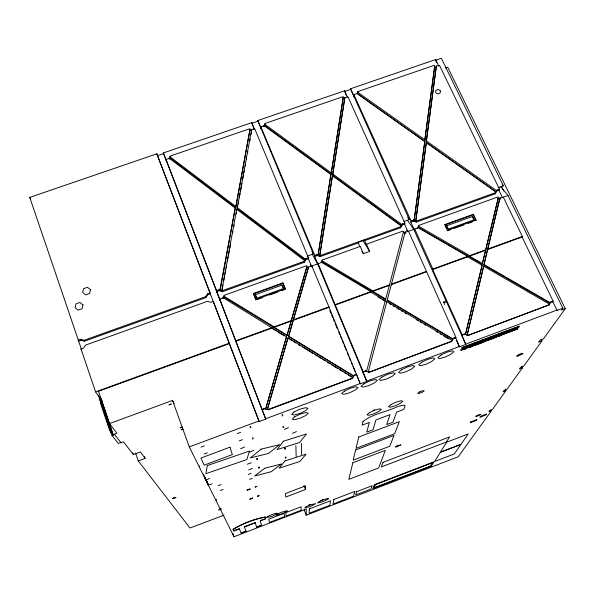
<?xml version="1.0" encoding="UTF-8"?>
<svg xmlns="http://www.w3.org/2000/svg" width="595" height="595" viewBox="0 0 595 595"><rect width="100%" height="100%" fill="white"/><g stroke="black" fill="none" stroke-linecap="round" stroke-linejoin="round"><path stroke-width="0.89" d="M219.971 300.021L216.721 291.557L219.258 290.65L222.53 291.647L304.179 262.343L304.61 260.625L236.698 209.247L221.712 291.394L222.225 288.664M304.603 261.651L304.61 260.625M308.403 257.65L305.904 258.542L305.466 260.268L237.189 208.629L251.611 129.569L254.809 128.959L308.403 257.65L308.389 258.684L311.839 266.984L311.869 265.965L328.916 306.901L360.265 383.835L366.765 381.41L363.129 372.158L365.694 371.198L369.093 372.247L451.538 341.552L453.368 338.22L455.889 337.283L408.512 231.217M304.179 262.343L305.897 259.576L305.904 258.542M306.886 267.148L306.894 266.129L306.075 265.883L224.129 295.321L223.869 296.979L286.998 335.558L306.886 267.148L308.522 267.638L288.545 336.495L353.631 376.263L354.137 375.14L356.71 374.181M305.495 489.507L305.562 485.862L285.429 493.538L285.749 497.041L305.495 489.507L303.941 485.505M505.14 389.085L505.914 390.774L492.526 409.293L489.811 410.327L488.956 411.517L491.663 410.49L458.195 456.781L306.187 515.203L306.358 508.978L233.999 536.742L189.292 446.927L172.557 400.42L109.48 423.625L98.51 391.287L229.395 343.613L213.308 301.397L210.756 302.312L207.462 301.308L85.606 345.093L83.657 348.008L81.032 348.953L95.564 391.897L102.102 400.807M363.054 372.544L363.21 371.763L335.275 305.042L370.789 292.1L370.878 291.624L321.129 262.097L320.705 262.789L318.199 263.689L318.161 264.708L314.688 256.423L314.725 255.381L260.915 126.861L263.325 126.036L263.749 125.396L330.887 174.543L317.998 255.776L330.887 174.543M314.688 256.423L317.18 255.53L317.217 254.489L318.035 254.734M400.926 227.097L401.171 225.988L332.389 175.644L319.634 256.259L332.315 176.849M317.18 255.53L320.452 256.505L320.497 255.463L400.762 226.665L401.171 225.988M403.596 231.381L385.59 299.508L321.932 261.733L322.408 260.015L360.243 246.419L363.381 253.649L369.659 251.388L366.513 244.166L402.77 231.143L403.596 231.381L403.343 232.474L405.797 233.195M322.408 260.015L321.932 261.733M331.095 174.037L343.308 97.067L342.519 96.844L265.006 123.477L264.589 124.117L264.678 125.433L331.095 174.037L343.308 97.067M404.845 223.073L402.391 223.951L401.737 225.736L332.59 175.131L344.869 97.506L348.03 96.918L404.845 223.073L404.593 224.181L407.887 231.5M346.364 95.639L344.55 90.797L257.821 120.547L313.416 253.931L307.124 256.185M332.59 175.131L344.869 97.506M403.908 221.504L409.308 219.57L350.514 88.752L435.652 59.552L438.812 66.075M353.832 96.911L354.018 94.858L356.784 93.415L424.756 141.595L414.031 221.325L424.756 141.595M335.275 305.042L318.199 263.689M357.454 93.541L357.982 91.533L434.067 65.391L434.848 65.614L424.681 141.194L357.454 93.541L357.982 91.533M359.774 246.732L358.235 242.329L364.49 240.09L366.356 245.229L366.513 244.166M424.681 141.194L434.536 67.042L436.098 67.473L426.198 142.264L496.171 191.865L497.033 190.021L499.436 189.158L439.527 65.457L436.418 66.045L436.098 67.473M426.273 142.674L415.667 221.801L426.273 142.674L495.88 192.014L495.404 193.196M426.198 142.264L436.418 66.045M81.032 348.953L81.597 349.778L29.75 197.399L156.835 153.822L259.093 421.587L265.72 419.111L262.187 409.71L264.805 408.743L268.204 409.806L352.329 378.487L352.835 377.364L288.039 337.759L267.356 409.538L288.039 337.759M352.835 377.364L352.768 377.751L348.03 374.85M352.329 378.487L354.137 375.14M372.782 291.379L372.872 290.896L389.435 284.864L389.323 285.355L372.782 291.379L385.701 299.04L385.59 299.508M235.218 208.124L220.076 290.896L219.867 289.936L235.218 208.124L168.943 157.98L168.497 158.634L166.042 159.475L166.533 161.334M235.709 207.514L250.041 129.115L249.253 128.892L170.274 156.024L169.828 156.678L170.148 157.928L235.709 207.514L250.041 129.115M222.567 286.842L222.902 285.027M223.757 280.476L224.605 275.924M224.947 274.102L225.795 269.55M226.137 267.728L226.479 265.906M227.327 261.354L228.183 256.809M228.517 254.987L229.373 250.436M229.715 248.613L230.562 244.062M232.608 233.136L232.942 231.321M233.798 226.769L234.14 224.947M236.178 214.022L236.52 212.207M237.189 208.629L237.695 205.915M238.037 204.107L238.372 202.3M239.22 197.778L240.06 193.256M240.402 191.449L241.243 186.927M241.585 185.119L241.92 183.312M242.767 178.79L243.615 174.268M243.95 172.461L244.292 170.653M245.133 166.131L245.475 164.324M246.315 159.802L246.657 157.995M247.505 153.473L247.84 151.666M249.87 140.814L250.205 139.007M251.053 134.485L251.388 132.678M360.265 383.835L356.636 374.567L354.07 375.527M365.694 371.198L365.776 370.811L366.542 371.459L385.262 300.698L370.789 292.1M435.652 59.552L435.495 60.266L441.349 58.258L503.363 185.863L498.179 187.722M364.393 240.737L400.517 227.773L400.762 226.665M369.093 372.247L451.731 341.128L451.538 341.552M400.517 227.773L402.391 223.951M385.262 300.698L385.158 301.167L381.99 299.285M389.16 285.964L389.271 285.474M386.713 302.089L386.817 301.62L452.14 340.399L451.947 340.823M387.152 300.438L387.256 299.962L452.959 338.949L452.765 339.373L387.152 300.438L405.232 231.864L406.058 232.102L413.741 229.387L465.781 344.46L459.414 346.84L456.566 340.511M391.198 285.117L391.421 284.135L426.578 271.335M404.979 232.957L405.232 231.864M482.255 264.173L498.431 197.302L497.606 197.064L418.791 225.386L418.099 227.171L482.255 264.173L498.431 197.302M482.091 265.288L465.424 334.665L482.091 265.288L467.514 256.869L432.691 269.557L462.263 334.911L461.854 335.773M500.075 197.778L484.055 264.567L550.256 302.743L549.936 303.212L483.824 265.08L499.584 198.938L500.075 197.778L500.893 198.009L508.041 195.487L562.84 308.247L561.524 310.084L565.25 308.693L447.738 67.22L445.402 68.023M483.668 266.196L467.12 335.178L483.668 266.196L549.482 304.171L549.17 304.64M467.514 256.869L467.715 256.348L417.578 227.424L417.177 228.108L414.722 228.986L414.447 230.087L410.773 221.965L411.041 220.849L354.018 94.858M410.773 221.965L413.213 221.087L413.488 219.971L414.306 220.209M413.213 221.087L416.485 222.047L416.768 220.931L495.494 192.683L495.88 192.014M417.296 228.525L417.578 227.424M418.791 225.386L418.099 227.171M386.817 301.62L368.245 371.987L368.335 371.6L369.183 371.86M286.998 335.558L306.894 266.129M286.493 336.815L265.653 409.003L286.493 336.815L272.138 328.038L235.917 341.233L262.239 410.052M288.545 336.495L308.537 266.62L309.363 266.865L317.604 263.942L366.765 381.41M446.354 228.339L445.008 224.486L473.36 214.274L476.074 220.016L475.859 220.574L473.144 214.84L473.36 214.274M432.364 270.561L432.855 269.044L414.722 228.986M447.499 230.808L445.008 224.486M374.225 487.707L375.408 484.672M482.486 263.659L469.47 256.155L469.678 255.634L485.914 249.721M416.485 222.047L495.018 193.858L495.494 192.683M495.018 193.858L497.033 190.021M502.425 197.51L498.952 190.34L499.436 189.158M483.824 265.08L484.055 264.567M453.368 338.22L453.174 338.652L455.696 337.715L459.414 346.84M455.495 338.139L455.889 337.283M465.781 344.46L462.055 335.342L464.777 333.981L465.632 334.234M467.975 335.431L549.096 304.878L467.975 335.431L464.569 334.412M487.632 249.536L522.068 236.996L522.343 236.453L503.303 197.146M548.783 305.347L550.635 302.037L553.112 301.115L522.068 236.996M430.482 466.093L432.572 462.724M272.138 328.038L222.768 297.448L222.314 298.154L219.771 299.077L220.076 300.49M224.322 296.273L222.969 298.392L222.768 297.448M78.079 340.228L80.697 339.291L83.977 340.318L205.692 296.652L207.514 293.818L210.057 292.911L156.835 153.822M78.652 341.076L81.262 340.139L84.535 341.166L205.929 297.604L207.744 294.778L210.288 293.863L210.057 292.911M265.095 124.794L263.838 126.705L263.749 125.396M550.635 302.037L550.323 302.505L552.792 301.583L556.92 310.114L556.593 310.575L562.84 308.247M552.472 302.052L553.112 301.115M169.263 159.222L170.594 157.273M521.696 366.178L522.477 367.851L506.91 389.39L503.995 390.498L503.013 391.874L505.914 390.774M541.182 339.209L541.978 340.89L523.652 366.237L520.499 367.427L519.346 369.041L522.477 367.851M565.25 308.693L543.361 338.971L539.94 340.258L538.572 342.162L541.978 340.89M446.198 301.167L446.458 301.725L443.892 302.669L443.639 302.104L446.265 301.122M199.385 466.435L199.786 466.086M233.084 529.416C242.827 523.555 254.154 519.204 265.325 517.077M216.357 499.696L216.007 499.949L216.461 499.897M220.567 508.234L220.232 508.465L220.656 508.413M285.198 457.265L285.942 456.982M285.258 458.068L286.002 457.786M256.638 458.73L257.419 458.433M256.817 459.563L257.598 459.266M284.499 448.228L285.28 447.938M284.566 449.106L285.34 448.809M258.461 467.358L259.212 467.075M258.624 468.131L259.368 467.849M282.9 415.607L282.008 415.942M253.143 437.756L252.287 438.076M253.351 438.76L252.496 439.08M283.689 426.318L282.833 426.637M283.763 427.366L282.915 427.679M250.792 426.407L249.893 426.749M251.023 427.515L250.123 427.842M282.811 414.455L281.918 414.789M372.998 410.505L374.493 409.799M308.56 505.229L310.136 504.523M320.72 500.618L323.085 499.555M241.154 533.008L246.033 531.134M256.594 527.088L261.458 525.221M374.262 485.111L433.71 462.293M373.095 488.138L431.598 465.662M233.775 530.866L239.309 528.747L241.206 533.12L246.077 531.253L244.337 526.82L255.218 522.648L256.624 527.207L261.488 525.34L260.231 520.729L265.69 518.639M239.361 528.866L233.835 530.978L233.024 529.297C242.775 523.429 254.117 519.071 265.296 516.943L265.72 518.766L260.26 520.856M244.381 526.939L255.255 522.774M220.276 509.06L218.67 509.67L218.863 510.056L221.444 509.075M220.938 508.978L219.853 509.521L220.284 509.484M224.114 515.129L189.983 528.003L138.248 460.924L135.556 453.1M248.308 474.46L251.053 473.278M204.643 476.989L205.773 480.039L209.604 478.44M207.767 483.713L208.332 485.178L212.125 483.765M248.822 469.894L252.533 468.347M262.135 409.367L264.753 408.393L265.608 408.661M363.21 371.763L365.776 370.811M462.263 334.911L464.777 333.981M267.311 409.196L268.166 409.464L352.396 378.108M138.248 460.924L145.121 458.366L144.511 456.618M189.292 446.927L258.981 420.933L229.395 343.613M265.675 418.783L360.339 383.463M366.847 381.031L459.615 346.424M465.989 344.044L556.92 310.114M462.211 348.32L474.222 343.836M476.796 342.876L479.377 341.909M481.087 341.27L483.668 340.31M486.241 339.351L502.544 333.26M462.702 348.328L469.663 345.732M472.266 344.758L479.228 342.155M482.709 340.861L485.319 339.886M492.281 337.283L494.891 336.309M462.947 349.711L466.413 348.417M468.139 347.77L496.721 337.097M498.454 336.45L501.057 335.476M463.423 349.726L466.011 348.752M468.607 347.785L472.928 346.171M474.661 345.524L482.441 342.616M182.814 428.95L181.23 429.813L183.044 429.419M98.354 395.147L112.061 435.599L118.271 443.372L123.574 441.899L133.317 454.528L140.398 451.895L145.121 458.366M100.51 397.795L113.028 434.707L116.925 433.272L109.48 423.625M112.061 435.599L113.355 435.116L101.128 399.074M95.564 391.897L229.298 343.189M235.917 341.233L235.828 340.809L272.101 327.6M223.675 296.035L274.139 326.856L291.029 320.705M293.06 319.969L328.916 306.901M335.32 304.573L370.878 291.624M432.855 269.044L467.715 256.348M487.863 249.008L522.343 236.453M274.139 326.856L274.176 327.295L291.044 321.151M293.067 320.415L328.886 307.37M391.309 284.626L426.422 271.833M469.47 256.155L485.684 250.25M256.728 298.221L283.517 288.56L282.104 285.079L255.337 294.726L256.728 298.221L255.337 294.726M447.619 228.621L448.228 229.142L474.007 219.838L472.43 216.498L446.674 225.78L446.979 227.231M447.678 230.265L476.074 220.016M256.75 299.649L262.819 297.455M269.751 294.956L277.553 292.138M281.889 290.576L284.492 289.639M448.355 230.503L450.936 229.573M454.372 228.331L463.825 224.917M468.124 223.37L472.415 221.816M221.511 290.434L222.329 290.68L304.179 261.317M320.452 256.505L358.153 242.976M253.448 293.476L282.908 282.863L285.332 288.843L255.828 299.486L253.448 293.476L255.88 299.962M253.507 293.952L282.937 283.354L282.908 282.863M444.829 225.044L473.144 214.84M216.825 292.041L216.506 290.598L219.049 289.683L219.867 289.936M314.725 255.381L317.217 254.489M411.041 220.849L413.488 219.971M305.897 259.576L308.389 258.684M402.146 225.059L404.593 224.181M496.55 191.203L498.952 190.34M265.72 419.111L163.38 152.945L251.745 122.637L254.563 129.42M157.363 155.697L163.543 153.577M257.873 121.209L251.804 123.291L251.745 122.637M344.498 91.489L350.462 89.443M343.211 98.435L344.773 98.874M497.948 198.47L500.402 199.176M249.379 130.193L251.73 130.87L251.611 129.569M415.95 220.686L416.768 220.931M319.679 255.218L320.497 255.463M467.335 334.747L468.183 335M418.389 226.063L469.678 255.634M321.984 260.707L372.872 290.896M378.033 296.935L380.406 298.348M389.1 303.51L390.692 304.454M393.079 305.867L394.671 306.812M397.058 308.232L399.438 309.645M401.03 310.597L402.622 311.542M405.009 312.955L406.601 313.9M416.15 319.567L418.538 320.988M420.13 321.932L421.721 322.877M424.101 324.29L425.693 325.234M436.038 331.378L437.63 332.322M440.017 333.743L441.609 334.688M443.201 335.632L448.764 338.934M274.176 327.295L286.983 335.126M288.53 336.071L353.698 375.884M273.172 329.087L276.311 331.006M277.88 331.965L284.157 335.803M288.054 338.191L292.004 340.6M293.58 341.567L295.946 343.01M298.318 344.46L300.683 345.903M302.26 346.87L313.312 353.623M314.889 354.59L317.254 356.041M318.831 357L321.203 358.45M322.78 359.417L325.145 360.86M327.51 362.31L329.883 363.753M331.46 364.72L337.774 368.58M339.351 369.547L342.504 371.473M344.089 372.44L346.454 373.891M240.588 448.749L244.634 446.964M357.588 92.158L424.979 139.907M426.496 140.985L496.647 190.683M249.811 452.118L253.753 450.385M264.589 124.117L331.162 172.818M332.664 173.918L401.982 224.627M169.828 156.678L235.546 206.368M237.026 207.484L305.473 259.234M474.007 219.838L472.43 216.498M284.403 429.419L288.508 427.604M292.442 433.361L296.436 431.598M208.332 485.178L208.027 484.233M205.773 480.039L205.119 478.12M502.24 184.517L503.363 185.863M500.551 186.488L508.041 195.487M99.781 398.754L100.912 404.533L109.517 429.94L111.012 431.829M113.028 434.707L113.355 435.116M114.329 434.231L121.075 442.821M407.724 217.287L409.308 219.57M407.426 220.224L413.741 229.387M406.511 230.079L407.553 231.611M80.697 339.291L81.262 340.139M83.977 340.318L84.535 341.166M283.517 288.56L282.104 285.079M362.831 240.402L369.659 251.388M109.517 429.94L111.622 433.353L99.908 398.791M361.931 251.283L363.381 253.649M29.75 197.399L30.665 198.998M312.07 251.514L313.416 253.931M312.226 254.251L317.604 263.942M310.412 264.596L311.297 266.21M204.658 477.101L203.594 474.282M207.246 482.329L204.621 476.714M207.655 483.155L207.848 483.534M501.384 186.168L503.734 191.01M435.897 61.106L436.708 62.773M172.557 400.42L174.142 403.767M446.674 225.78L448.228 229.142M350.514 88.752L353.899 96.226M344.55 90.797L347.547 97.454M257.821 120.547L261.012 128.17M252.154 124.139L254.273 129.219M329.831 310.739L330.902 313.305M331.616 315.015L332.687 317.589M333.401 319.299L334.464 321.865M335.178 323.583L337.32 328.715M338.741 332.144L339.812 334.71M340.526 336.42L341.597 338.994M342.311 340.704L343.375 343.27M344.089 344.988L346.231 350.12M347.301 352.694L348.722 356.115M349.436 357.833L350.507 360.399M351.221 362.11L352.292 364.683M352.999 366.394L355.141 371.533M201.036 447.15L204.42 445.893M204.107 454.045L207.387 452.817M220.358 490.451L223.088 489.417M218.231 485.684L221.035 484.628M443.654 302.089L444.688 304.625M282.937 283.354L285.355 289.326M207.305 482.285L207.157 481.928L207.335 482.508M204.628 476.84L204.992 477.785M304.194 510.034L306.187 515.203M166.042 159.475L216.506 290.598M219.771 299.077L235.828 340.809M163.38 152.945L166.369 160.717M207.201 481.928L207.722 483.4M207.878 483.824L207.462 482.872M232.764 533.336L233.999 536.742M132.722 452.795L133.317 454.528M249.625 479.369L252.339 478.343M237.286 433.614L240.648 432.357M239.25 440.888L242.507 439.668M247.334 464.219L251.187 462.769M206.577 480.306L206.688 480.73M205.692 296.652L205.929 297.604M207.514 293.818L207.744 294.778M213.308 301.397L213.531 302.334M219.049 289.683L219.258 290.65M257.055 458.641L257.226 459.474M258.855 467.276L259.018 468.042M222.329 290.68L222.53 291.647M258.981 420.933L259.093 421.587M236.698 209.247L236.862 210.385M260.915 126.861L261.064 128.825M284.916 448.139L284.975 449.017M285.593 457.176L285.652 457.979M295.879 445.64L296.161 456.573M301.539 443.506L301.553 454.535M309.355 508.896L309.155 513.24L329.742 505.326L330.493 500.782L309.355 508.896M440.374 90.886L440.069 93.132L437.697 93.958L435.629 92.53L435.934 90.276L438.307 89.458L440.374 90.886M207.283 465.558L205.855 473.709L246.784 459.585L249.491 451.062L207.283 465.558M333.862 499.488L333.014 504.069L353.504 496.2L354.903 491.411L333.862 499.488M90.492 289.691L89.622 293.499L85.702 294.882L82.675 292.465L83.553 288.664L87.465 287.281L90.492 289.691M82.958 304.893L82.065 308.731L78.131 310.129L75.089 307.689L75.989 303.852L79.916 302.453L82.958 304.893M355.632 449.984L353.177 460.166L389.814 446.22L394.002 435.414L355.632 449.984M358.763 436.998L356.026 448.362L394.663 433.703L399.342 421.639L358.763 436.998M352.85 462.709L348.819 479.339L378.718 467.908L385.292 450.356L352.85 462.709M363.017 421.535L362.132 425.15L369.346 422.428L366.736 432.119L373.043 429.731L375.899 419.951L390.075 414.603L386.668 424.577L392.945 422.205L396.597 412.142L403.707 409.457L405.188 405.634L404.057 405.225L401.409 405.552L397.616 406.601C386.393 412.03 372.931 413.592 363.017 421.535M356.643 491.678L355.661 494.914L370.901 489.06L372.158 485.721L356.643 491.678M374.419 484.702L372.946 488.532L431.323 466.108L433.993 461.832L374.419 484.702M383.031 462.352L381.269 466.934L446.376 442.04L449.567 436.938L383.031 462.352M461.177 349.51L460.894 350.098L517.338 329.013L517.724 328.395L461.177 349.51M462.189 347.458L461.899 348.045L518.699 326.841L519.093 326.216L462.189 347.458M440.337 452.349L434.581 461.527L454.275 453.963L460.88 444.48L440.337 452.349M446.741 442.145L440.449 452.17L461.006 444.294L468.213 433.934L446.741 442.145M470.779 421.907L470.184 422.8L476.312 420.464L476.93 419.557L470.779 421.907M480.522 416.344L479.882 417.266L486.055 414.908L486.717 413.979L480.522 416.344M283.421 441.2L277.047 449.604L299.642 442.479L306.522 433.963L283.421 441.2M284.99 460.932L279.114 468.191L299.821 461.512L306.127 454.156L284.99 460.932M169.389 404.444L168.898 404.957L171.405 404.035L169.389 404.444M293.982 412.03L291.632 414.418L294.071 414.998L299.828 413.451L305.577 410.699L307.987 408.304L305.614 407.687L299.798 409.226L293.982 412.03M294.547 416.827L292.234 419.148L294.629 419.683L300.274 418.159L305.912 415.459L308.277 413.138L305.956 412.558L300.252 414.09L294.547 416.827M180.754 427.493L180.3 427.946L182.583 427.098L180.754 427.493M344.319 391.116L341.686 393.622L343.836 394.329L349.466 392.841L355.312 390.037L358.004 387.531L355.929 386.78L350.247 388.267L344.319 391.116M363.798 383.842L361.061 386.386L363.099 387.129L368.662 385.672L374.53 382.86L377.319 380.317L375.363 379.528L369.748 380.986L363.798 383.842M381.871 377.096L379.037 379.677L380.964 380.458L386.467 379.022L392.358 376.204L395.244 373.623L393.392 372.797L387.843 374.233L381.871 377.096M401.513 369.763L398.583 372.373L400.383 373.199L405.82 371.786L411.733 368.959L414.715 366.349L412.989 365.479L407.508 366.899L401.513 369.763M421.781 362.199L418.746 364.847L420.427 365.717L425.789 364.326L431.725 361.492L434.811 358.845L433.212 357.937L427.798 359.321L421.781 362.199M462.33 347.792L461.936 348.135L519.234 326.551L462.33 347.792M369.406 412.67L366.959 414.782L368.729 415.288L373.63 413.927L378.829 411.487L381.313 409.375L379.61 408.832L374.664 410.2L369.406 412.67M461.318 349.853L460.924 350.187L517.866 328.73L461.318 349.853M440.962 355.044L437.823 357.721L439.393 358.629L444.688 357.268L450.646 354.427L453.829 351.742L452.341 350.79L446.994 352.158L440.962 355.044M391.034 404.533L388.49 406.675L390.134 407.225L394.976 405.887L400.19 403.44L402.778 401.29L401.186 400.71L396.307 402.049L391.034 404.533M267.862 516.415L266.315 517.68L272.205 516.371L277.753 513.299L275.976 513.307L271.87 514.601L267.862 516.415M261.138 449.143L250.331 457.942L268.561 453.435L279.583 444.658L261.138 449.143M277.634 514.028L276.073 515.292L281.851 514.006L287.4 510.949L285.674 510.949L281.628 512.221L277.634 514.028M264.619 468.272L254.66 476L271.327 471.671L281.465 463.951L264.619 468.272M306.328 506.598L304.692 507.862L310.166 506.65L315.714 503.638L310.255 504.828L306.328 506.598M319.27 501.637L317.589 502.916L322.973 501.741L328.581 498.699L327.072 498.647L323.204 499.867L319.27 501.637M255.538 486.792L255.091 487.127L257.01 486.398L255.538 486.792M257.828 496.029L257.412 496.334L259.227 495.642L257.828 496.029M419.601 391.897L417.593 393.34L418.925 393.518L422.257 392.269L424.272 390.826L422.956 390.64L419.601 391.897M518.758 354.598L516.497 356.122L517.524 356.412L523.05 353.661L522.038 353.363L518.758 354.598M396.984 445.9L395.407 446.949L396.538 446.964L400.822 444.889L396.984 445.9M477.435 415.265L475.695 416.366L476.625 416.455L481.02 414.343L477.435 415.265M174.09 497.732L172.595 498.498L176.046 497.599L174.09 497.732M284.536 516.661L269.476 522.44L268.769 519.16L284.157 513.262L284.536 516.661M301.152 510.287L286.136 516.043L285.793 512.637L301.137 506.754L301.152 510.287M250.153 489.239L247.074 490.406L246.947 489.982L250.034 488.815L250.153 489.239M252.6 497.941L249.669 499.056L249.781 499.436L252.711 498.32L252.6 497.941M229.997 447.172L200.872 458.083L204.197 465.149L232.347 454.58L229.997 447.172"/></g></svg>
